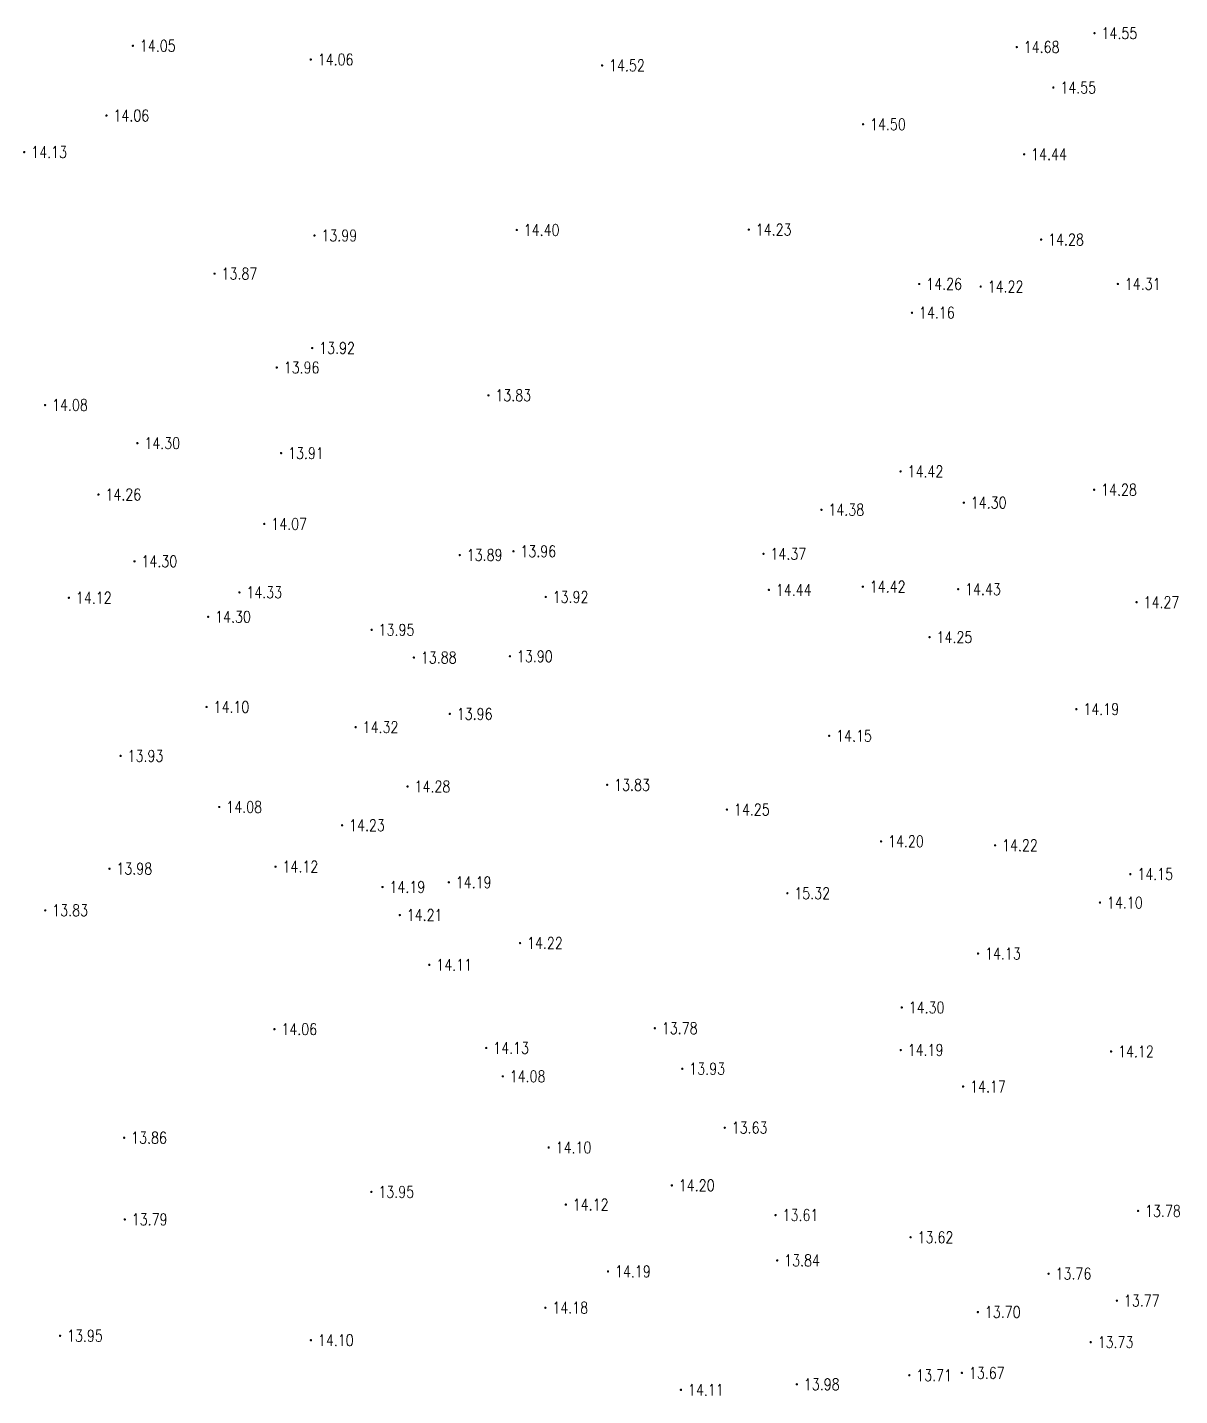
# Model space of a CAD drawing. Extents: x 476861 to 479475, y 2367369 to 2370541.
# Drawn here: x 478127.4 to 478226.7, y 2369379.1 to 2369497.1 of the extents above; entities that cross this region are included whole.
import ezdxf
from ezdxf.enums import TextEntityAlignment as Align

# ---------------------------------------------------------------- set-up
doc = ezdxf.new("R2010")
doc.units = 0
doc.header["$LTSCALE"] = 0.5
doc.layers.get('0').update_dxf_attribs({"linetype": 'CONTINUOUS'})
doc.layers.add('GCD', color=1, linetype='CONTINUOUS')
doc.styles.add('HZ', font='rs.shx', dxfattribs={"width": 0.8, "bigfont": 'hztxt.shx'})

# ---------------------------------------------------------------- blocks, each defined once
blk = doc.blocks.new('GC200')
at = {"linetype": 'Continuous', "const_width": 0.2, "flags": 128}
blk.add_lwpolyline([(-0.1, 0, 1), (0.1, 0, 1)], format="xyb", close=True, dxfattribs=at)

msp = doc.modelspace()

# ---------------------------------------------------------------- block references
at = {"layer": 'GCD', "linetype": 'Continuous'}
ref = msp.add_blockref('GC200', (478219.352, 2369496.552, 14.553), dxfattribs=dict(at, xscale=0.5, yscale=0.5, zscale=0.5))
ref.add_attrib('height', '14.55', dxfattribs={"linetype": 'Continuous', "height": 1, "style": 'HZ', "width": 0.8}).set_placement((478219.952, 2369496.552, 14.553), align=Align.MIDDLE_LEFT)
ref = msp.add_blockref('GC200', (478136.477, 2369495.467, 14.053), dxfattribs=dict(at, xscale=0.5, yscale=0.5, zscale=0.5))
ref.add_attrib('height', '14.05', dxfattribs={"linetype": 'Continuous', "height": 1, "style": 'HZ', "width": 0.8}).set_placement((478137.077, 2369495.467, 14.053), align=Align.MIDDLE_LEFT)
ref = msp.add_blockref('GC200', (478151.803, 2369494.28, 14.059), dxfattribs=dict(at, xscale=0.5, yscale=0.5, zscale=0.5))
ref.add_attrib('height', '14.06', dxfattribs={"linetype": 'Continuous', "height": 1, "style": 'HZ', "width": 0.8}).set_placement((478152.403, 2369494.28, 14.059), align=Align.MIDDLE_LEFT)
ref = msp.add_blockref('GC200', (478212.649, 2369495.353, 14.679), dxfattribs=dict(at, xscale=0.5, yscale=0.5, zscale=0.5))
ref.add_attrib('height', '14.68', dxfattribs={"linetype": 'Continuous', "height": 1, "style": 'HZ', "width": 0.8}).set_placement((478213.249, 2369495.353, 14.679), align=Align.MIDDLE_LEFT)
ref = msp.add_blockref('GC200', (478176.912, 2369493.769, 14.522), dxfattribs=dict(at, xscale=0.5, yscale=0.5, zscale=0.5))
ref.add_attrib('height', '14.52', dxfattribs={"linetype": 'Continuous', "height": 1, "style": 'HZ', "width": 0.8}).set_placement((478177.512, 2369493.769, 14.522), align=Align.MIDDLE_LEFT)
ref = msp.add_blockref('GC200', (478215.801, 2369491.865, 14.546), dxfattribs=dict(at, xscale=0.5, yscale=0.5, zscale=0.5))
ref.add_attrib('height', '14.55', dxfattribs={"linetype": 'Continuous', "height": 1, "style": 'HZ', "width": 0.8}).set_placement((478216.401, 2369491.865, 14.546), align=Align.MIDDLE_LEFT)
ref = msp.add_blockref('GC200', (478134.198, 2369489.45, 14.062), dxfattribs=dict(at, xscale=0.5, yscale=0.5, zscale=0.5))
ref.add_attrib('height', '14.06', dxfattribs={"linetype": 'Continuous', "height": 1, "style": 'HZ', "width": 0.8}).set_placement((478134.798, 2369489.45, 14.062), align=Align.MIDDLE_LEFT)
ref = msp.add_blockref('GC200', (478199.4, 2369488.697, 14.504), dxfattribs=dict(at, xscale=0.5, yscale=0.5, zscale=0.5))
ref.add_attrib('height', '14.50', dxfattribs={"linetype": 'Continuous', "height": 1, "style": 'HZ', "width": 0.8}).set_placement((478200, 2369488.697, 14.504), align=Align.MIDDLE_LEFT)
ref = msp.add_blockref('GC200', (478127.112, 2369486.301, 14.134), dxfattribs=dict(at, xscale=0.5, yscale=0.5, zscale=0.5))
ref.add_attrib('height', '14.13', dxfattribs={"linetype": 'Continuous', "height": 1, "style": 'HZ', "width": 0.8}).set_placement((478127.712, 2369486.301, 14.134), align=Align.MIDDLE_LEFT)
ref = msp.add_blockref('GC200', (478213.284, 2369486.112, 14.438), dxfattribs=dict(at, xscale=0.5, yscale=0.5, zscale=0.5))
ref.add_attrib('height', '14.44', dxfattribs={"linetype": 'Continuous', "height": 1, "style": 'HZ', "width": 0.8}).set_placement((478213.884, 2369486.112, 14.438), align=Align.MIDDLE_LEFT)
ref = msp.add_blockref('GC200', (478152.122, 2369479.111, 13.986), dxfattribs=dict(at, xscale=0.5, yscale=0.5, zscale=0.5))
ref.add_attrib('height', '13.99', dxfattribs={"linetype": 'Continuous', "height": 1, "style": 'HZ', "width": 0.8}).set_placement((478152.722, 2369479.111, 13.986), align=Align.MIDDLE_LEFT)
ref = msp.add_blockref('GC200', (478169.558, 2369479.588, 14.403), dxfattribs=dict(at, xscale=0.5, yscale=0.5, zscale=0.5))
ref.add_attrib('height', '14.40', dxfattribs={"linetype": 'Continuous', "height": 1, "style": 'HZ', "width": 0.8}).set_placement((478170.158, 2369479.588, 14.403), align=Align.MIDDLE_LEFT)
ref = msp.add_blockref('GC200', (478189.554, 2369479.617, 14.23), dxfattribs=dict(at, xscale=0.5, yscale=0.5, zscale=0.5))
ref.add_attrib('height', '14.23', dxfattribs={"linetype": 'Continuous', "height": 1, "style": 'HZ', "width": 0.8}).set_placement((478190.154, 2369479.617, 14.23), align=Align.MIDDLE_LEFT)
ref = msp.add_blockref('GC200', (478214.751, 2369478.76, 14.282), dxfattribs=dict(at, xscale=0.5, yscale=0.5, zscale=0.5))
ref.add_attrib('height', '14.28', dxfattribs={"linetype": 'Continuous', "height": 1, "style": 'HZ', "width": 0.8}).set_placement((478215.351, 2369478.76, 14.282), align=Align.MIDDLE_LEFT)
ref = msp.add_blockref('GC200', (478143.515, 2369475.822, 13.872), dxfattribs=dict(at, xscale=0.5, yscale=0.5, zscale=0.5))
ref.add_attrib('height', '13.87', dxfattribs={"linetype": 'Continuous', "height": 1, "style": 'HZ', "width": 0.8}).set_placement((478144.115, 2369475.822, 13.872), align=Align.MIDDLE_LEFT)
ref = msp.add_blockref('GC200', (478204.245, 2369474.931, 14.258), dxfattribs=dict(at, xscale=0.5, yscale=0.5, zscale=0.5))
ref.add_attrib('height', '14.26', dxfattribs={"linetype": 'Continuous', "height": 1, "style": 'HZ', "width": 0.8}).set_placement((478204.845, 2369474.931, 14.258), align=Align.MIDDLE_LEFT)
ref = msp.add_blockref('GC200', (478209.539, 2369474.705, 14.22), dxfattribs=dict(at, xscale=0.5, yscale=0.5, zscale=0.5))
ref.add_attrib('height', '14.22', dxfattribs={"linetype": 'Continuous', "height": 1, "style": 'HZ', "width": 0.8}).set_placement((478210.139, 2369474.705, 14.22), align=Align.MIDDLE_LEFT)
ref = msp.add_blockref('GC200', (478221.362, 2369474.935, 14.313), dxfattribs=dict(at, xscale=0.5, yscale=0.5, zscale=0.5))
ref.add_attrib('height', '14.31', dxfattribs={"linetype": 'Continuous', "height": 1, "style": 'HZ', "width": 0.8}).set_placement((478221.962, 2369474.935, 14.313), align=Align.MIDDLE_LEFT)
ref = msp.add_blockref('GC200', (478203.619, 2369472.456, 14.163), dxfattribs=dict(at, xscale=0.5, yscale=0.5, zscale=0.5))
ref.add_attrib('height', '14.16', dxfattribs={"linetype": 'Continuous', "height": 1, "style": 'HZ', "width": 0.8}).set_placement((478204.219, 2369472.456, 14.163), align=Align.MIDDLE_LEFT)
ref = msp.add_blockref('GC200', (478151.929, 2369469.412, 13.922), dxfattribs=dict(at, xscale=0.5, yscale=0.5, zscale=0.5))
ref.add_attrib('height', '13.92', dxfattribs={"linetype": 'Continuous', "height": 1, "style": 'HZ', "width": 0.8}).set_placement((478152.529, 2369469.412, 13.922), align=Align.MIDDLE_LEFT)
ref = msp.add_blockref('GC200', (478148.872, 2369467.732, 13.962), dxfattribs=dict(at, xscale=0.5, yscale=0.5, zscale=0.5))
ref.add_attrib('height', '13.96', dxfattribs={"linetype": 'Continuous', "height": 1, "style": 'HZ', "width": 0.8}).set_placement((478149.472, 2369467.732, 13.962), align=Align.MIDDLE_LEFT)
ref = msp.add_blockref('GC200', (478167.115, 2369465.334, 13.833), dxfattribs=dict(at, xscale=0.5, yscale=0.5, zscale=0.5))
ref.add_attrib('height', '13.83', dxfattribs={"linetype": 'Continuous', "height": 1, "style": 'HZ', "width": 0.8}).set_placement((478167.715, 2369465.334, 13.833), align=Align.MIDDLE_LEFT)
ref = msp.add_blockref('GC200', (478128.906, 2369464.497, 14.075), dxfattribs=dict(at, xscale=0.5, yscale=0.5, zscale=0.5))
ref.add_attrib('height', '14.08', dxfattribs={"linetype": 'Continuous', "height": 1, "style": 'HZ', "width": 0.8}).set_placement((478129.506, 2369464.497, 14.075), align=Align.MIDDLE_LEFT)
ref = msp.add_blockref('GC200', (478136.863, 2369461.212, 14.295), dxfattribs=dict(at, xscale=0.5, yscale=0.5, zscale=0.5))
ref.add_attrib('height', '14.30', dxfattribs={"linetype": 'Continuous', "height": 1, "style": 'HZ', "width": 0.8}).set_placement((478137.463, 2369461.212, 14.295), align=Align.MIDDLE_LEFT)
ref = msp.add_blockref('GC200', (478149.249, 2369460.352, 13.908), dxfattribs=dict(at, xscale=0.5, yscale=0.5, zscale=0.5))
ref.add_attrib('height', '13.91', dxfattribs={"linetype": 'Continuous', "height": 1, "style": 'HZ', "width": 0.8}).set_placement((478149.849, 2369460.352, 13.908), align=Align.MIDDLE_LEFT)
ref = msp.add_blockref('GC200', (478202.638, 2369458.777, 14.422), dxfattribs=dict(at, xscale=0.5, yscale=0.5, zscale=0.5))
ref.add_attrib('height', '14.42', dxfattribs={"linetype": 'Continuous', "height": 1, "style": 'HZ', "width": 0.8}).set_placement((478203.238, 2369458.777, 14.422), align=Align.MIDDLE_LEFT)
ref = msp.add_blockref('GC200', (478133.508, 2369456.781, 14.262), dxfattribs=dict(at, xscale=0.5, yscale=0.5, zscale=0.5))
ref.add_attrib('height', '14.26', dxfattribs={"linetype": 'Continuous', "height": 1, "style": 'HZ', "width": 0.8}).set_placement((478134.108, 2369456.781, 14.262), align=Align.MIDDLE_LEFT)
ref = msp.add_blockref('GC200', (478219.318, 2369457.196, 14.279), dxfattribs=dict(at, xscale=0.5, yscale=0.5, zscale=0.5))
ref.add_attrib('height', '14.28', dxfattribs={"linetype": 'Continuous', "height": 1, "style": 'HZ', "width": 0.8}).set_placement((478219.918, 2369457.196, 14.279), align=Align.MIDDLE_LEFT)
ref = msp.add_blockref('GC200', (478195.816, 2369455.472, 14.38), dxfattribs=dict(at, xscale=0.5, yscale=0.5, zscale=0.5))
ref.add_attrib('height', '14.38', dxfattribs={"linetype": 'Continuous', "height": 1, "style": 'HZ', "width": 0.8}).set_placement((478196.416, 2369455.472, 14.38), align=Align.MIDDLE_LEFT)
ref = msp.add_blockref('GC200', (478208.086, 2369456.08, 14.299), dxfattribs=dict(at, xscale=0.5, yscale=0.5, zscale=0.5))
ref.add_attrib('height', '14.30', dxfattribs={"linetype": 'Continuous', "height": 1, "style": 'HZ', "width": 0.8}).set_placement((478208.686, 2369456.08, 14.299), align=Align.MIDDLE_LEFT)
ref = msp.add_blockref('GC200', (478147.799, 2369454.252, 14.07), dxfattribs=dict(at, xscale=0.5, yscale=0.5, zscale=0.5))
ref.add_attrib('height', '14.07', dxfattribs={"linetype": 'Continuous', "height": 1, "style": 'HZ', "width": 0.8}).set_placement((478148.399, 2369454.252, 14.07), align=Align.MIDDLE_LEFT)
ref = msp.add_blockref('GC200', (478169.269, 2369451.892, 13.961), dxfattribs=dict(at, xscale=0.5, yscale=0.5, zscale=0.5))
ref.add_attrib('height', '13.96', dxfattribs={"linetype": 'Continuous', "height": 1, "style": 'HZ', "width": 0.8}).set_placement((478169.869, 2369451.892, 13.961), align=Align.MIDDLE_LEFT)
ref = msp.add_blockref('GC200', (478136.613, 2369451.025, 14.295), dxfattribs=dict(at, xscale=0.5, yscale=0.5, zscale=0.5))
ref.add_attrib('height', '14.30', dxfattribs={"linetype": 'Continuous', "height": 1, "style": 'HZ', "width": 0.8}).set_placement((478137.213, 2369451.025, 14.295), align=Align.MIDDLE_LEFT)
ref = msp.add_blockref('GC200', (478164.643, 2369451.568, 13.893), dxfattribs=dict(at, xscale=0.5, yscale=0.5, zscale=0.5))
ref.add_attrib('height', '13.89', dxfattribs={"linetype": 'Continuous', "height": 1, "style": 'HZ', "width": 0.8}).set_placement((478165.243, 2369451.568, 13.893), align=Align.MIDDLE_LEFT)
ref = msp.add_blockref('GC200', (478190.823, 2369451.671, 14.374), dxfattribs=dict(at, xscale=0.5, yscale=0.5, zscale=0.5))
ref.add_attrib('height', '14.37', dxfattribs={"linetype": 'Continuous', "height": 1, "style": 'HZ', "width": 0.8}).set_placement((478191.423, 2369451.671, 14.374), align=Align.MIDDLE_LEFT)
ref = msp.add_blockref('GC200', (478145.653, 2369448.348, 14.329), dxfattribs=dict(at, xscale=0.5, yscale=0.5, zscale=0.5))
ref.add_attrib('height', '14.33', dxfattribs={"linetype": 'Continuous', "height": 1, "style": 'HZ', "width": 0.8}).set_placement((478146.253, 2369448.348, 14.329), align=Align.MIDDLE_LEFT)
ref = msp.add_blockref('GC200', (478191.288, 2369448.567, 14.442), dxfattribs=dict(at, xscale=0.5, yscale=0.5, zscale=0.5))
ref.add_attrib('height', '14.44', dxfattribs={"linetype": 'Continuous', "height": 1, "style": 'HZ', "width": 0.8}).set_placement((478191.888, 2369448.567, 14.442), align=Align.MIDDLE_LEFT)
ref = msp.add_blockref('GC200', (478199.383, 2369448.84, 14.417), dxfattribs=dict(at, xscale=0.5, yscale=0.5, zscale=0.5))
ref.add_attrib('height', '14.42', dxfattribs={"linetype": 'Continuous', "height": 1, "style": 'HZ', "width": 0.8}).set_placement((478199.983, 2369448.84, 14.417), align=Align.MIDDLE_LEFT)
ref = msp.add_blockref('GC200', (478207.597, 2369448.625, 14.43), dxfattribs=dict(at, xscale=0.5, yscale=0.5, zscale=0.5))
ref.add_attrib('height', '14.43', dxfattribs={"linetype": 'Continuous', "height": 1, "style": 'HZ', "width": 0.8}).set_placement((478208.197, 2369448.625, 14.43), align=Align.MIDDLE_LEFT)
ref = msp.add_blockref('GC200', (478130.962, 2369447.887, 14.122), dxfattribs=dict(at, xscale=0.5, yscale=0.5, zscale=0.5))
ref.add_attrib('height', '14.12', dxfattribs={"linetype": 'Continuous', "height": 1, "style": 'HZ', "width": 0.8}).set_placement((478131.562, 2369447.887, 14.122), align=Align.MIDDLE_LEFT)
ref = msp.add_blockref('GC200', (478172.053, 2369447.955, 13.923), dxfattribs=dict(at, xscale=0.5, yscale=0.5, zscale=0.5))
ref.add_attrib('height', '13.92', dxfattribs={"linetype": 'Continuous', "height": 1, "style": 'HZ', "width": 0.8}).set_placement((478172.653, 2369447.955, 13.923), align=Align.MIDDLE_LEFT)
ref = msp.add_blockref('GC200', (478222.975, 2369447.504, 14.274), dxfattribs=dict(at, xscale=0.5, yscale=0.5, zscale=0.5))
ref.add_attrib('height', '14.27', dxfattribs={"linetype": 'Continuous', "height": 1, "style": 'HZ', "width": 0.8}).set_placement((478223.575, 2369447.504, 14.274), align=Align.MIDDLE_LEFT)
ref = msp.add_blockref('GC200', (478142.961, 2369446.243, 14.304), dxfattribs=dict(at, xscale=0.5, yscale=0.5, zscale=0.5))
ref.add_attrib('height', '14.30', dxfattribs={"linetype": 'Continuous', "height": 1, "style": 'HZ', "width": 0.8}).set_placement((478143.561, 2369446.243, 14.304), align=Align.MIDDLE_LEFT)
ref = msp.add_blockref('GC200', (478157.051, 2369445.125, 13.952), dxfattribs=dict(at, xscale=0.5, yscale=0.5, zscale=0.5))
ref.add_attrib('height', '13.95', dxfattribs={"linetype": 'Continuous', "height": 1, "style": 'HZ', "width": 0.8}).set_placement((478157.651, 2369445.125, 13.952), align=Align.MIDDLE_LEFT)
ref = msp.add_blockref('GC200', (478205.134, 2369444.491, 14.251), dxfattribs=dict(at, xscale=0.5, yscale=0.5, zscale=0.5))
ref.add_attrib('height', '14.25', dxfattribs={"linetype": 'Continuous', "height": 1, "style": 'HZ', "width": 0.8}).set_placement((478205.734, 2369444.491, 14.251), align=Align.MIDDLE_LEFT)
ref = msp.add_blockref('GC200', (478160.691, 2369442.732, 13.876), dxfattribs=dict(at, xscale=0.5, yscale=0.5, zscale=0.5))
ref.add_attrib('height', '13.88', dxfattribs={"linetype": 'Continuous', "height": 1, "style": 'HZ', "width": 0.8}).set_placement((478161.291, 2369442.732, 13.876), align=Align.MIDDLE_LEFT)
ref = msp.add_blockref('GC200', (478168.969, 2369442.845, 13.895), dxfattribs=dict(at, xscale=0.5, yscale=0.5, zscale=0.5))
ref.add_attrib('height', '13.90', dxfattribs={"linetype": 'Continuous', "height": 1, "style": 'HZ', "width": 0.8}).set_placement((478169.569, 2369442.845, 13.895), align=Align.MIDDLE_LEFT)
ref = msp.add_blockref('GC200', (478168.969, 2369442.845, 13.895), dxfattribs=dict(at, xscale=0.5, yscale=0.5, zscale=0.5))
ref.add_attrib('height', '13.90', dxfattribs={"linetype": 'Continuous', "height": 1, "style": 'HZ', "width": 0.8}).set_placement((478169.569, 2369442.845, 13.895), align=Align.MIDDLE_LEFT)
ref = msp.add_blockref('GC200', (478142.827, 2369438.473, 14.098), dxfattribs=dict(at, xscale=0.5, yscale=0.5, zscale=0.5))
ref.add_attrib('height', '14.10', dxfattribs={"linetype": 'Continuous', "height": 1, "style": 'HZ', "width": 0.8}).set_placement((478143.427, 2369438.473, 14.098), align=Align.MIDDLE_LEFT)
ref = msp.add_blockref('GC200', (478163.784, 2369437.875, 13.96), dxfattribs=dict(at, xscale=0.5, yscale=0.5, zscale=0.5))
ref.add_attrib('height', '13.96', dxfattribs={"linetype": 'Continuous', "height": 1, "style": 'HZ', "width": 0.8}).set_placement((478164.384, 2369437.875, 13.96), align=Align.MIDDLE_LEFT)
ref = msp.add_blockref('GC200', (478217.785, 2369438.287, 14.187), dxfattribs=dict(at, xscale=0.5, yscale=0.5, zscale=0.5))
ref.add_attrib('height', '14.19', dxfattribs={"linetype": 'Continuous', "height": 1, "style": 'HZ', "width": 0.8}).set_placement((478218.385, 2369438.287, 14.187), align=Align.MIDDLE_LEFT)
ref = msp.add_blockref('GC200', (478155.673, 2369436.733, 14.316), dxfattribs=dict(at, xscale=0.5, yscale=0.5, zscale=0.5))
ref.add_attrib('height', '14.32', dxfattribs={"linetype": 'Continuous', "height": 1, "style": 'HZ', "width": 0.8}).set_placement((478156.273, 2369436.733, 14.316), align=Align.MIDDLE_LEFT)
ref = msp.add_blockref('GC200', (478196.48, 2369435.986, 14.145), dxfattribs=dict(at, xscale=0.5, yscale=0.5, zscale=0.5))
ref.add_attrib('height', '14.15', dxfattribs={"linetype": 'Continuous', "height": 1, "style": 'HZ', "width": 0.8}).set_placement((478197.08, 2369435.986, 14.145), align=Align.MIDDLE_LEFT)
ref = msp.add_blockref('GC200', (478135.417, 2369434.257, 13.929), dxfattribs=dict(at, xscale=0.5, yscale=0.5, zscale=0.5))
ref.add_attrib('height', '13.93', dxfattribs={"linetype": 'Continuous', "height": 1, "style": 'HZ', "width": 0.8}).set_placement((478136.017, 2369434.257, 13.929), align=Align.MIDDLE_LEFT)
ref = msp.add_blockref('GC200', (478177.35, 2369431.759, 13.831), dxfattribs=dict(at, xscale=0.5, yscale=0.5, zscale=0.5))
ref.add_attrib('height', '13.83', dxfattribs={"linetype": 'Continuous', "height": 1, "style": 'HZ', "width": 0.8}).set_placement((478177.95, 2369431.759, 13.831), align=Align.MIDDLE_LEFT)
ref = msp.add_blockref('GC200', (478160.147, 2369431.618, 14.276), dxfattribs=dict(at, xscale=0.5, yscale=0.5, zscale=0.5))
ref.add_attrib('height', '14.28', dxfattribs={"linetype": 'Continuous', "height": 1, "style": 'HZ', "width": 0.8}).set_placement((478160.747, 2369431.618, 14.276), align=Align.MIDDLE_LEFT)
ref = msp.add_blockref('GC200', (478143.923, 2369429.853, 14.076), dxfattribs=dict(at, xscale=0.5, yscale=0.5, zscale=0.5))
ref.add_attrib('height', '14.08', dxfattribs={"linetype": 'Continuous', "height": 1, "style": 'HZ', "width": 0.8}).set_placement((478144.523, 2369429.853, 14.076), align=Align.MIDDLE_LEFT)
ref = msp.add_blockref('GC200', (478187.671, 2369429.629, 14.254), dxfattribs=dict(at, xscale=0.5, yscale=0.5, zscale=0.5))
ref.add_attrib('height', '14.25', dxfattribs={"linetype": 'Continuous', "height": 1, "style": 'HZ', "width": 0.8}).set_placement((478188.271, 2369429.629, 14.254), align=Align.MIDDLE_LEFT)
ref = msp.add_blockref('GC200', (478154.503, 2369428.275, 14.233), dxfattribs=dict(at, xscale=0.5, yscale=0.5, zscale=0.5))
ref.add_attrib('height', '14.23', dxfattribs={"linetype": 'Continuous', "height": 1, "style": 'HZ', "width": 0.8}).set_placement((478155.103, 2369428.275, 14.233), align=Align.MIDDLE_LEFT)
ref = msp.add_blockref('GC200', (478200.952, 2369426.89, 14.198), dxfattribs=dict(at, xscale=0.5, yscale=0.5, zscale=0.5))
ref.add_attrib('height', '14.20', dxfattribs={"linetype": 'Continuous', "height": 1, "style": 'HZ', "width": 0.8}).set_placement((478201.552, 2369426.89, 14.198), align=Align.MIDDLE_LEFT)
ref = msp.add_blockref('GC200', (478210.78, 2369426.547, 14.224), dxfattribs=dict(at, xscale=0.5, yscale=0.5, zscale=0.5))
ref.add_attrib('height', '14.22', dxfattribs={"linetype": 'Continuous', "height": 1, "style": 'HZ', "width": 0.8}).set_placement((478211.38, 2369426.547, 14.224), align=Align.MIDDLE_LEFT)
ref = msp.add_blockref('GC200', (478148.77, 2369424.708, 14.119), dxfattribs=dict(at, xscale=0.5, yscale=0.5, zscale=0.5))
ref.add_attrib('height', '14.12', dxfattribs={"linetype": 'Continuous', "height": 1, "style": 'HZ', "width": 0.8}).set_placement((478149.37, 2369424.708, 14.119), align=Align.MIDDLE_LEFT)
ref = msp.add_blockref('GC200', (478134.454, 2369424.531, 13.976), dxfattribs=dict(at, xscale=0.5, yscale=0.5, zscale=0.5))
ref.add_attrib('height', '13.98', dxfattribs={"linetype": 'Continuous', "height": 1, "style": 'HZ', "width": 0.8}).set_placement((478135.054, 2369424.531, 13.976), align=Align.MIDDLE_LEFT)
ref = msp.add_blockref('GC200', (478222.436, 2369424.066, 14.147), dxfattribs=dict(at, xscale=0.5, yscale=0.5, zscale=0.5))
ref.add_attrib('height', '14.15', dxfattribs={"linetype": 'Continuous', "height": 1, "style": 'HZ', "width": 0.8}).set_placement((478223.036, 2369424.066, 14.147), align=Align.MIDDLE_LEFT)
ref = msp.add_blockref('GC200', (478157.989, 2369422.953, 14.192), dxfattribs=dict(at, xscale=0.5, yscale=0.5, zscale=0.5))
ref.add_attrib('height', '14.19', dxfattribs={"linetype": 'Continuous', "height": 1, "style": 'HZ', "width": 0.8}).set_placement((478158.589, 2369422.953, 14.192), align=Align.MIDDLE_LEFT)
ref = msp.add_blockref('GC200', (478163.702, 2369423.36, 14.186), dxfattribs=dict(at, xscale=0.5, yscale=0.5, zscale=0.5))
ref.add_attrib('height', '14.19', dxfattribs={"linetype": 'Continuous', "height": 1, "style": 'HZ', "width": 0.8}).set_placement((478164.302, 2369423.36, 14.186), align=Align.MIDDLE_LEFT)
ref = msp.add_blockref('GC200', (478192.877, 2369422.413, 15.322), dxfattribs=dict(at, xscale=0.5, yscale=0.5, zscale=0.5))
ref.add_attrib('height', '15.32', dxfattribs={"linetype": 'Continuous', "height": 1, "style": 'HZ', "width": 0.8}).set_placement((478193.477, 2369422.413, 15.322), align=Align.MIDDLE_LEFT)
ref = msp.add_blockref('GC200', (478219.821, 2369421.612, 14.096), dxfattribs=dict(at, xscale=0.5, yscale=0.5, zscale=0.5))
ref.add_attrib('height', '14.10', dxfattribs={"linetype": 'Continuous', "height": 1, "style": 'HZ', "width": 0.8}).set_placement((478220.421, 2369421.612, 14.096), align=Align.MIDDLE_LEFT)
ref = msp.add_blockref('GC200', (478128.925, 2369420.943, 13.832), dxfattribs=dict(at, xscale=0.5, yscale=0.5, zscale=0.5))
ref.add_attrib('height', '13.83', dxfattribs={"linetype": 'Continuous', "height": 1, "style": 'HZ', "width": 0.8}).set_placement((478129.525, 2369420.943, 13.832), align=Align.MIDDLE_LEFT)
ref = msp.add_blockref('GC200', (478159.478, 2369420.538, 14.209), dxfattribs=dict(at, xscale=0.5, yscale=0.5, zscale=0.5))
ref.add_attrib('height', '14.21', dxfattribs={"linetype": 'Continuous', "height": 1, "style": 'HZ', "width": 0.8}).set_placement((478160.078, 2369420.538, 14.209), align=Align.MIDDLE_LEFT)
ref = msp.add_blockref('GC200', (478169.839, 2369418.125, 14.223), dxfattribs=dict(at, xscale=0.5, yscale=0.5, zscale=0.5))
ref.add_attrib('height', '14.22', dxfattribs={"linetype": 'Continuous', "height": 1, "style": 'HZ', "width": 0.8}).set_placement((478170.439, 2369418.125, 14.223), align=Align.MIDDLE_LEFT)
ref = msp.add_blockref('GC200', (478209.312, 2369417.218, 14.125), dxfattribs=dict(at, xscale=0.5, yscale=0.5, zscale=0.5))
ref.add_attrib('height', '14.13', dxfattribs={"linetype": 'Continuous', "height": 1, "style": 'HZ', "width": 0.8}).set_placement((478209.912, 2369417.218, 14.125), align=Align.MIDDLE_LEFT)
ref = msp.add_blockref('GC200', (478162.021, 2369416.245, 14.112), dxfattribs=dict(at, xscale=0.5, yscale=0.5, zscale=0.5))
ref.add_attrib('height', '14.11', dxfattribs={"linetype": 'Continuous', "height": 1, "style": 'HZ', "width": 0.8}).set_placement((478162.621, 2369416.245, 14.112), align=Align.MIDDLE_LEFT)
ref = msp.add_blockref('GC200', (478202.736, 2369412.572, 14.303), dxfattribs=dict(at, xscale=0.5, yscale=0.5, zscale=0.5))
ref.add_attrib('height', '14.30', dxfattribs={"linetype": 'Continuous', "height": 1, "style": 'HZ', "width": 0.8}).set_placement((478203.336, 2369412.572, 14.303), align=Align.MIDDLE_LEFT)
ref = msp.add_blockref('GC200', (478148.673, 2369410.7, 14.063), dxfattribs=dict(at, xscale=0.5, yscale=0.5, zscale=0.5))
ref.add_attrib('height', '14.06', dxfattribs={"linetype": 'Continuous', "height": 1, "style": 'HZ', "width": 0.8}).set_placement((478149.273, 2369410.7, 14.063), align=Align.MIDDLE_LEFT)
ref = msp.add_blockref('GC200', (478181.457, 2369410.783, 13.781), dxfattribs=dict(at, xscale=0.5, yscale=0.5, zscale=0.5))
ref.add_attrib('height', '13.78', dxfattribs={"linetype": 'Continuous', "height": 1, "style": 'HZ', "width": 0.8}).set_placement((478182.057, 2369410.783, 13.781), align=Align.MIDDLE_LEFT)
ref = msp.add_blockref('GC200', (478166.928, 2369409.082, 14.126), dxfattribs=dict(at, xscale=0.5, yscale=0.5, zscale=0.5))
ref.add_attrib('height', '14.13', dxfattribs={"linetype": 'Continuous', "height": 1, "style": 'HZ', "width": 0.8}).set_placement((478167.528, 2369409.082, 14.126), align=Align.MIDDLE_LEFT)
ref = msp.add_blockref('GC200', (478202.648, 2369408.903, 14.191), dxfattribs=dict(at, xscale=0.5, yscale=0.5, zscale=0.5))
ref.add_attrib('height', '14.19', dxfattribs={"linetype": 'Continuous', "height": 1, "style": 'HZ', "width": 0.8}).set_placement((478203.248, 2369408.903, 14.191), align=Align.MIDDLE_LEFT)
ref = msp.add_blockref('GC200', (478220.777, 2369408.779, 14.124), dxfattribs=dict(at, xscale=0.5, yscale=0.5, zscale=0.5))
ref.add_attrib('height', '14.12', dxfattribs={"linetype": 'Continuous', "height": 1, "style": 'HZ', "width": 0.8}).set_placement((478221.377, 2369408.779, 14.124), align=Align.MIDDLE_LEFT)
ref = msp.add_blockref('GC200', (478183.825, 2369407.288, 13.933), dxfattribs=dict(at, xscale=0.5, yscale=0.5, zscale=0.5))
ref.add_attrib('height', '13.93', dxfattribs={"linetype": 'Continuous', "height": 1, "style": 'HZ', "width": 0.8}).set_placement((478184.425, 2369407.288, 13.933), align=Align.MIDDLE_LEFT)
ref = msp.add_blockref('GC200', (478168.347, 2369406.636, 14.08), dxfattribs=dict(at, xscale=0.5, yscale=0.5, zscale=0.5))
ref.add_attrib('height', '14.08', dxfattribs={"linetype": 'Continuous', "height": 1, "style": 'HZ', "width": 0.8}).set_placement((478168.947, 2369406.636, 14.08), align=Align.MIDDLE_LEFT)
ref = msp.add_blockref('GC200', (478208.022, 2369405.757, 14.17), dxfattribs=dict(at, xscale=0.5, yscale=0.5, zscale=0.5))
ref.add_attrib('height', '14.17', dxfattribs={"linetype": 'Continuous', "height": 1, "style": 'HZ', "width": 0.8}).set_placement((478208.622, 2369405.757, 14.17), align=Align.MIDDLE_LEFT)
ref = msp.add_blockref('GC200', (478187.481, 2369402.205, 13.629), dxfattribs=dict(at, xscale=0.5, yscale=0.5, zscale=0.5))
ref.add_attrib('height', '13.63', dxfattribs={"linetype": 'Continuous', "height": 1, "style": 'HZ', "width": 0.8}).set_placement((478188.081, 2369402.205, 13.629), align=Align.MIDDLE_LEFT)
ref = msp.add_blockref('GC200', (478135.723, 2369401.342, 13.862), dxfattribs=dict(at, xscale=0.5, yscale=0.5, zscale=0.5))
ref.add_attrib('height', '13.86', dxfattribs={"linetype": 'Continuous', "height": 1, "style": 'HZ', "width": 0.8}).set_placement((478136.323, 2369401.342, 13.862), align=Align.MIDDLE_LEFT)
ref = msp.add_blockref('GC200', (478172.307, 2369400.5, 14.1), dxfattribs=dict(at, xscale=0.5, yscale=0.5, zscale=0.5))
ref.add_attrib('height', '14.10', dxfattribs={"linetype": 'Continuous', "height": 1, "style": 'HZ', "width": 0.8}).set_placement((478172.907, 2369400.5, 14.1), align=Align.MIDDLE_LEFT)
ref = msp.add_blockref('GC200', (478157.027, 2369396.675, 13.947), dxfattribs=dict(at, xscale=0.5, yscale=0.5, zscale=0.5))
ref.add_attrib('height', '13.95', dxfattribs={"linetype": 'Continuous', "height": 1, "style": 'HZ', "width": 0.8}).set_placement((478157.627, 2369396.675, 13.947), align=Align.MIDDLE_LEFT)
ref = msp.add_blockref('GC200', (478182.923, 2369397.236, 14.201), dxfattribs=dict(at, xscale=0.5, yscale=0.5, zscale=0.5))
ref.add_attrib('height', '14.20', dxfattribs={"linetype": 'Continuous', "height": 1, "style": 'HZ', "width": 0.8}).set_placement((478183.523, 2369397.236, 14.201), align=Align.MIDDLE_LEFT)
ref = msp.add_blockref('GC200', (478173.787, 2369395.581, 14.119), dxfattribs=dict(at, xscale=0.5, yscale=0.5, zscale=0.5))
ref.add_attrib('height', '14.12', dxfattribs={"linetype": 'Continuous', "height": 1, "style": 'HZ', "width": 0.8}).set_placement((478174.387, 2369395.581, 14.119), align=Align.MIDDLE_LEFT)
ref = msp.add_blockref('GC200', (478135.774, 2369394.302, 13.787), dxfattribs=dict(at, xscale=0.5, yscale=0.5, zscale=0.5))
ref.add_attrib('height', '13.79', dxfattribs={"linetype": 'Continuous', "height": 1, "style": 'HZ', "width": 0.8}).set_placement((478136.374, 2369394.302, 13.787), align=Align.MIDDLE_LEFT)
ref = msp.add_blockref('GC200', (478191.863, 2369394.674, 13.611), dxfattribs=dict(at, xscale=0.5, yscale=0.5, zscale=0.5))
ref.add_attrib('height', '13.61', dxfattribs={"linetype": 'Continuous', "height": 1, "style": 'HZ', "width": 0.8}).set_placement((478192.463, 2369394.674, 13.611), align=Align.MIDDLE_LEFT)
ref = msp.add_blockref('GC200', (478223.102, 2369395.032, 13.776), dxfattribs=dict(at, xscale=0.5, yscale=0.5, zscale=0.5))
ref.add_attrib('height', '13.78', dxfattribs={"linetype": 'Continuous', "height": 1, "style": 'HZ', "width": 0.8}).set_placement((478223.702, 2369395.032, 13.776), align=Align.MIDDLE_LEFT)
ref = msp.add_blockref('GC200', (478203.501, 2369392.765, 13.617), dxfattribs=dict(at, xscale=0.5, yscale=0.5, zscale=0.5))
ref.add_attrib('height', '13.62', dxfattribs={"linetype": 'Continuous', "height": 1, "style": 'HZ', "width": 0.8}).set_placement((478204.101, 2369392.765, 13.617), align=Align.MIDDLE_LEFT)
ref = msp.add_blockref('GC200', (478192.002, 2369390.768, 13.841), dxfattribs=dict(at, xscale=0.5, yscale=0.5, zscale=0.5))
ref.add_attrib('height', '13.84', dxfattribs={"linetype": 'Continuous', "height": 1, "style": 'HZ', "width": 0.8}).set_placement((478192.602, 2369390.768, 13.841), align=Align.MIDDLE_LEFT)
ref = msp.add_blockref('GC200', (478177.421, 2369389.819, 14.186), dxfattribs=dict(at, xscale=0.5, yscale=0.5, zscale=0.5))
ref.add_attrib('height', '14.19', dxfattribs={"linetype": 'Continuous', "height": 1, "style": 'HZ', "width": 0.8}).set_placement((478178.021, 2369389.819, 14.186), align=Align.MIDDLE_LEFT)
ref = msp.add_blockref('GC200', (478215.393, 2369389.621, 13.755), dxfattribs=dict(at, xscale=0.5, yscale=0.5, zscale=0.5))
ref.add_attrib('height', '13.76', dxfattribs={"linetype": 'Continuous', "height": 1, "style": 'HZ', "width": 0.8}).set_placement((478215.993, 2369389.621, 13.755), align=Align.MIDDLE_LEFT)
ref = msp.add_blockref('GC200', (478221.28, 2369387.299, 13.766), dxfattribs=dict(at, xscale=0.5, yscale=0.5, zscale=0.5))
ref.add_attrib('height', '13.77', dxfattribs={"linetype": 'Continuous', "height": 1, "style": 'HZ', "width": 0.8}).set_placement((478221.88, 2369387.299, 13.766), align=Align.MIDDLE_LEFT)
ref = msp.add_blockref('GC200', (478172.023, 2369386.691, 14.184), dxfattribs=dict(at, xscale=0.5, yscale=0.5, zscale=0.5))
ref.add_attrib('height', '14.18', dxfattribs={"linetype": 'Continuous', "height": 1, "style": 'HZ', "width": 0.8}).set_placement((478172.623, 2369386.691, 14.184), align=Align.MIDDLE_LEFT)
ref = msp.add_blockref('GC200', (478209.297, 2369386.317, 13.697), dxfattribs=dict(at, xscale=0.5, yscale=0.5, zscale=0.5))
ref.add_attrib('height', '13.70', dxfattribs={"linetype": 'Continuous', "height": 1, "style": 'HZ', "width": 0.8}).set_placement((478209.897, 2369386.317, 13.697), align=Align.MIDDLE_LEFT)
ref = msp.add_blockref('GC200', (478130.199, 2369384.275, 13.95), dxfattribs=dict(at, xscale=0.5, yscale=0.5, zscale=0.5))
ref.add_attrib('height', '13.95', dxfattribs={"linetype": 'Continuous', "height": 1, "style": 'HZ', "width": 0.8}).set_placement((478130.799, 2369384.275, 13.95), align=Align.MIDDLE_LEFT)
ref = msp.add_blockref('GC200', (478151.818, 2369383.894, 14.095), dxfattribs=dict(at, xscale=0.5, yscale=0.5, zscale=0.5))
ref.add_attrib('height', '14.10', dxfattribs={"linetype": 'Continuous', "height": 1, "style": 'HZ', "width": 0.8}).set_placement((478152.418, 2369383.894, 14.095), align=Align.MIDDLE_LEFT)
ref = msp.add_blockref('GC200', (478219.019, 2369383.723, 13.727), dxfattribs=dict(at, xscale=0.5, yscale=0.5, zscale=0.5))
ref.add_attrib('height', '13.73', dxfattribs={"linetype": 'Continuous', "height": 1, "style": 'HZ', "width": 0.8}).set_placement((478219.619, 2369383.723, 13.727), align=Align.MIDDLE_LEFT)
ref = msp.add_blockref('GC200', (478207.921, 2369381.073, 13.67), dxfattribs=dict(at, xscale=0.5, yscale=0.5, zscale=0.5))
ref.add_attrib('height', '13.67', dxfattribs={"linetype": 'Continuous', "height": 1, "style": 'HZ', "width": 0.8}).set_placement((478208.521, 2369381.073, 13.67), align=Align.MIDDLE_LEFT)
ref = msp.add_blockref('GC200', (478193.698, 2369380.09, 13.982), dxfattribs=dict(at, xscale=0.5, yscale=0.5, zscale=0.5))
ref.add_attrib('height', '13.98', dxfattribs={"linetype": 'Continuous', "height": 1, "style": 'HZ', "width": 0.8}).set_placement((478194.298, 2369380.09, 13.982), align=Align.MIDDLE_LEFT)
ref = msp.add_blockref('GC200', (478203.388, 2369380.871, 13.714), dxfattribs=dict(at, xscale=0.5, yscale=0.5, zscale=0.5))
ref.add_attrib('height', '13.71', dxfattribs={"linetype": 'Continuous', "height": 1, "style": 'HZ', "width": 0.8}).set_placement((478203.988, 2369380.871, 13.714), align=Align.MIDDLE_LEFT)
ref = msp.add_blockref('GC200', (478183.707, 2369379.615, 14.109), dxfattribs=dict(at, xscale=0.5, yscale=0.5, zscale=0.5))
ref.add_attrib('height', '14.11', dxfattribs={"linetype": 'Continuous', "height": 1, "style": 'HZ', "width": 0.8}).set_placement((478184.307, 2369379.615, 14.109), align=Align.MIDDLE_LEFT)

doc.saveas('drawing.dxf')
